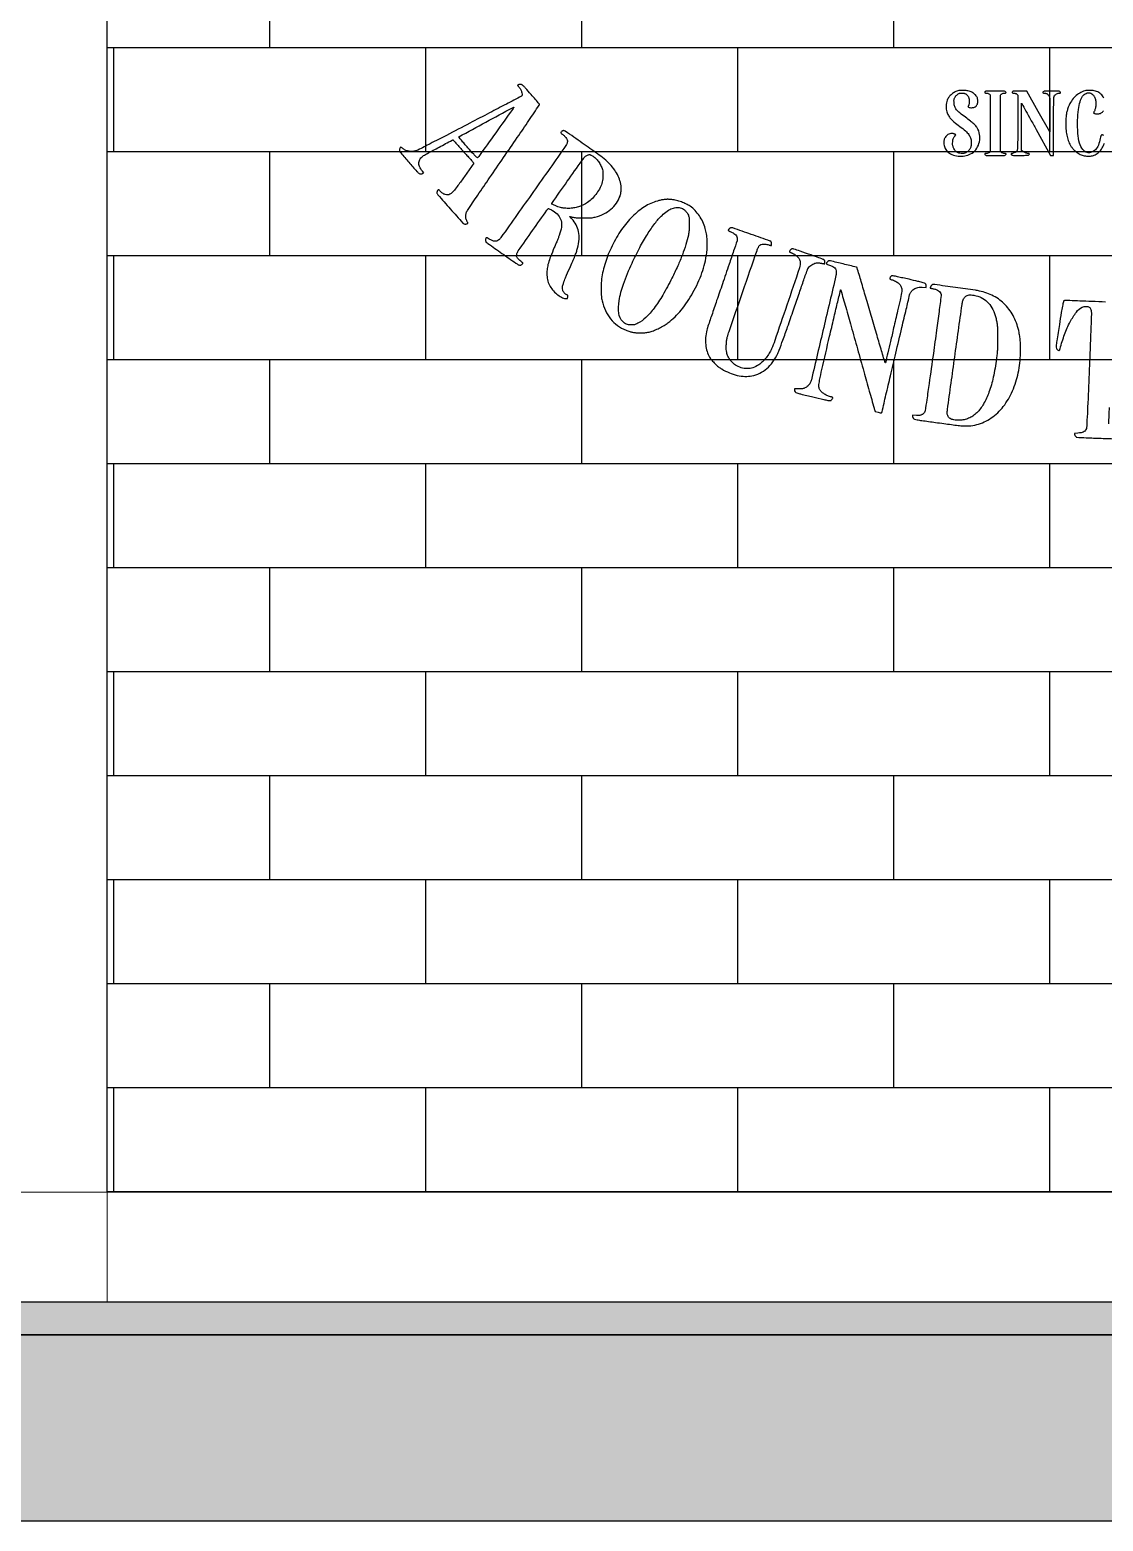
# Model space of a CAD drawing. Header units: millimetres. Extents: x 106699 to 122058, y 158555 to 162844.
# Drawn here: x 108036.4 to 108134.2, y 159646.3 to 159782.3 of the extents above; entities that cross this region are included whole.
import ezdxf

# ---------------------------------------------------------------- set-up
doc = ezdxf.new("R2010")
doc.units = ezdxf.units.MM
doc.layers.add('300_Z4_STR_F03$0$2-SPS-RCN', color=2, linetype='Continuous')
doc.layers.add('S2000-002 Çizgi', color=7, linetype='Continuous')
doc.layers.add('300_Z4_STR_F03$0$AUDIT_D_220920114151-103', color=251, linetype='Continuous', lineweight=5)
doc.layers.add('ahsap kesit on', color=40, linetype='Continuous', lineweight=20)
doc.layers.add('area', color=200, linetype='Continuous', plot=False)

# ---------------------------------------------------------------- blocks, each defined once
blk = doc.blocks.new('A$Ce90a850b')
at = {"elevation": 0}
for points in [[(10.84, 32.4, 0.048673), (10.79, 32.37, 0.300118), (10.78, 32.35, 0.111928), (10.8, 32.31, 0.005552), (10.88, 32.22, -0.044455), (11.04, 32, -0.050498), (11.14, 31.76, -0.057585), (11.19, 31.55, -0.167578), (11.16, 31.41, -0.130183), (11.13, 31.38, -0.000048), (9.75, 30.65, -0.000768), (8.23, 29.85, -0.000466), (6.42, 28.9, -0.000603), (4.3, 27.79, -0.001716), (2.81, 27.03, -0.000787), (1.69, 26.45, -0.051361), (1.48, 26.37, -0.055879), (1.15, 26.32, -0.058035), (0.82, 26.35, -0.060517), (0.52, 26.45, -0.07211), (0.27, 26.61, 0.008089), (0.18, 26.68, 0.106857), (0.14, 26.7, 0.240557), (0.11, 26.7, 0.058221), (0.08, 26.66, 0.056096), (0.03, 26.58, 0.07243), (0, 26.49, 0.076763), (0, 26.4, 0.073735), (0.03, 26.32, 0.064643), (0.12, 26.19, 0.000616), (0.87, 25.33, 0.000961), (1.6, 24.5, 0.039098), (1.77, 24.33, 0.097288), (1.85, 24.29, 0.071163), (1.95, 24.27, 0.070077), (2.06, 24.29, 0.08799), (2.14, 24.33), (2.22, 24.38), (2.1, 24.53, -0.064313), (1.84, 24.94, -0.128261), (1.78, 25.32, -0.142174), (1.9, 25.65, -0.086881), (2.21, 25.94, -0.020409), (2.55, 26.14, -0.001158), (3.63, 26.72, -0.00024), (4.8, 27.35, -0.123455), (4.88, 27.37, -0.20864), (4.91, 27.36, -0.000591), (5.15, 27.09, -0.003319), (5.43, 26.78, -0.002049), (5.75, 26.42, 0.00031), (6.08, 26.05, 0.000434), (6.38, 25.72, 0.000259), (6.62, 25.44, 0.005737), (6.7, 25.36), (6.8, 25.25), (5.93, 24.03, -0.002408), (5.34, 23.22, -0.013156), (5.01, 22.79, -0.023313), (4.79, 22.54, -0.087675), (4.61, 22.42, -0.099382), (4.4, 22.36, -0.092342), (4.18, 22.39, -0.076092), (3.94, 22.51, -0.043808), (3.7, 22.72, 0.008055), (3.62, 22.81, 0.092664), (3.58, 22.83, 0.232093), (3.54, 22.83, 0.0811), (3.51, 22.8, 0.070235), (3.46, 22.73, 0.057607), (3.43, 22.65, 0.05921), (3.42, 22.56, 0.087053), (3.44, 22.48, 0.090708), (3.51, 22.36, 0.000346), (4.64, 21.08, 0.000267), (5.79, 19.79, 0.120323), (5.88, 19.72, 0.066037), (5.96, 19.7, 0.046212), (6.05, 19.7, 0.047252), (6.14, 19.72, 0.090352), (6.2, 19.75, 0.076421), (6.23, 19.78, 0.203272), (6.24, 19.81, 0.083925), (6.22, 19.86, 0.007159), (6.16, 19.97, -0.023786), (6.11, 20.08, -0.050189), (6.08, 20.16, -0.044587), (6.06, 20.26, -0.015325), (6.06, 20.4, -0.017463), (6.06, 20.53, -0.02723), (6.08, 20.63, -0.030278), (6.1, 20.73, -0.031137), (6.13, 20.82, -0.042061), (6.21, 20.95, -0.000156), (7.15, 22.34, -0.000821), (8.23, 23.92, -0.000516), (9.49, 25.76, 0.000626), (10.75, 27.59, 0.00103), (11.81, 29.15, 0.000076), (12.75, 30.55, 0.149953), (12.77, 30.6, 0.175716), (12.74, 30.67, 0.002283), (12.42, 31.05, 0.005677), (12.01, 31.52, 0.002627), (11.47, 32.13, 0.005465), (11.29, 32.31, 0.042486), (11.2, 32.39, 0.090153), (11.13, 32.43, 0.075077), (11.05, 32.44, 0.023924), (10.99, 32.44, 0.019107), (10.93, 32.43, 0.019502), (10.88, 32.41, 0.045378)], [(51, 31.87, 0.064077), (50.67, 31.75, 0.05563), (50.37, 31.55, 0.056667), (50.12, 31.3, 0.073136), (49.96, 31.01, 0.047977), (49.89, 30.76, 0.035208), (49.86, 30.47, 0.035232), (49.87, 30.19, 0.048315), (49.92, 29.93, 0.050716), (50.06, 29.6, 0.056273), (50.26, 29.32, 0.039142), (50.57, 29.02, 0.011567), (51.1, 28.61, -0.016922), (51.62, 28.19, -0.056438), (51.92, 27.86, -0.080906), (52.08, 27.55, -0.066697), (52.15, 27.18, -0.053494), (52.13, 26.86, -0.074205), (52.04, 26.58, -0.081617), (51.88, 26.37, -0.082779), (51.67, 26.21, -0.029442), (51.57, 26.17, -0.04557), (51.48, 26.15, -0.037207), (51.38, 26.14, -0.013163), (51.24, 26.15, -0.047348), (51, 26.18, -0.083871), (50.82, 26.26, -0.084603), (50.68, 26.39, -0.048929), (50.55, 26.59, -0.019517), (50.5, 26.72, -0.04193), (50.47, 26.82, -0.039113), (50.45, 26.92, -0.014985), (50.45, 27.08, -0.025186), (50.46, 27.29, -0.048532), (50.49, 27.46, -0.05779), (50.55, 27.6, -0.056809), (50.64, 27.73), (50.74, 27.84), (50.65, 27.9, 0.057263), (50.6, 27.92, 0.034097), (50.53, 27.94, 0.030824), (50.46, 27.96, 0.025183), (50.37, 27.96, 0.062695), (50.19, 27.93, 0.066785), (50.02, 27.86, 0.065603), (49.88, 27.75, 0.057241), (49.76, 27.6, 0.023656), (49.7, 27.49, 0.060371), (49.67, 27.41, 0.046429), (49.66, 27.3, 0.009663), (49.65, 27.12, 0.034323), (49.67, 26.87, 0.056417), (49.73, 26.67, 0.059771), (49.82, 26.49, 0.044318), (49.96, 26.32, 0.103278), (50.38, 26.04, 0.06714), (50.95, 25.9, 0.064728), (51.55, 25.92, 0.07918), (52.09, 26.09, 0.112197), (52.55, 26.48, 0.091373), (52.85, 27.05, 0.088656), (52.92, 27.71, 0.097125), (52.76, 28.34, 0.054133), (52.61, 28.58, 0.034235), (52.38, 28.83, 0.025956), (52.07, 29.1, 0.011383), (51.62, 29.44, -0.015311), (51.1, 29.83, -0.055868), (50.8, 30.13, -0.083488), (50.65, 30.41, -0.069064), (50.58, 30.76, -0.012697), (50.57, 30.91, -0.040936), (50.58, 31.02, -0.047239), (50.6, 31.11, -0.021441), (50.65, 31.23, -0.02773), (50.7, 31.32, -0.026335), (50.75, 31.4, -0.027448), (50.82, 31.47, -0.040994), (50.88, 31.53, -0.031292), (50.96, 31.59, -0.069854), (51.04, 31.62, -0.051156), (51.13, 31.63, -0.010767), (51.29, 31.63, -0.010743), (51.45, 31.63, -0.048434), (51.54, 31.62, -0.068167), (51.61, 31.59, -0.035715), (51.69, 31.54, -0.042601), (51.75, 31.49, -0.022684), (51.81, 31.42, -0.022415), (51.86, 31.34, -0.032292), (51.9, 31.27, -0.026228), (51.94, 31.16, -0.046654), (51.96, 31.08, -0.039385), (51.97, 30.98, -0.013668), (51.97, 30.83, -0.016423), (51.96, 30.72, -0.021112), (51.94, 30.62, -0.023056), (51.92, 30.54, -0.068513), (51.89, 30.48, 0.015898), (51.85, 30.43, 0.164389), (51.85, 30.4, 0.210798), (51.86, 30.38, 0.028282), (51.91, 30.35, 0.0917), (52.02, 30.32, 0.040164), (52.17, 30.31, 0.03971), (52.32, 30.33, 0.063068), (52.45, 30.37, 0.062818), (52.58, 30.45, 0.079514), (52.67, 30.56, 0.074255), (52.73, 30.69, 0.047069), (52.76, 30.86, 0.092076), (52.73, 31.15, 0.088785), (52.59, 31.41, 0.080321), (52.36, 31.63, 0.059051), (52.05, 31.8, 0.053686), (51.84, 31.85, 0.021567), (51.54, 31.89, 0.021713), (51.24, 31.89, 0.045873)], [(53.42, 31.79, 0.080156), (53.38, 31.73, 0.222379), (53.38, 31.69, 0.216897), (53.42, 31.66, 0.076806), (53.48, 31.65, -0.049679), (53.59, 31.64, -0.04491), (53.7, 31.61, -0.047808), (53.8, 31.56, -0.128257), (53.85, 31.51, -0.123257), (53.88, 31.37, -0.000211), (53.88, 28.9, -0.000211), (53.88, 26.43, -0.123257), (53.85, 26.29, -0.128257), (53.8, 26.23, -0.047808), (53.7, 26.19, -0.04491), (53.59, 26.15, -0.049679), (53.48, 26.14, 0.076806), (53.42, 26.13, 0.216897), (53.38, 26.1, 0.222379), (53.38, 26.06, 0.080156), (53.42, 26.01, 0.196954), (53.52, 25.96, 0.001884), (54.35, 25.96, 0.001884), (55.18, 25.96, 0.196954), (55.28, 26.01, 0.080156), (55.32, 26.06, 0.222379), (55.32, 26.1, 0.216897), (55.28, 26.13, 0.076806), (55.22, 26.14, -0.049679), (55.11, 26.15, -0.04491), (55, 26.19, -0.047808), (54.9, 26.23, -0.128257), (54.85, 26.29, -0.123257), (54.82, 26.43, -0.000211), (54.82, 28.9, -0.000211), (54.82, 31.37, -0.123257), (54.85, 31.51, -0.128257), (54.9, 31.56, -0.047808), (55, 31.61, -0.04491), (55.11, 31.64, -0.049679), (55.22, 31.65, 0.03927), (55.26, 31.65, 0.067815), (55.29, 31.66, 0.094747), (55.31, 31.68, 0.193639), (55.32, 31.7, 0.259011), (55.28, 31.77, 0.1056), (55.17, 31.81, 0.03123), (54.94, 31.83, 0.002827), (54.35, 31.83, 0.002576), (53.93, 31.83, 0.009044), (53.66, 31.82, 0.007457), (53.47, 31.81, 0.179154)], [(55.9, 31.76, 0.029812), (55.87, 31.7, 0.324254), (55.88, 31.67, 0.143327), (55.91, 31.66, 0.005882), (56.05, 31.64, -0.025031), (56.13, 31.63, -0.038806), (56.2, 31.61, -0.045287), (56.26, 31.58, -0.063419), (56.31, 31.55), (56.38, 31.47), (56.38, 28.99, -0.000517), (56.38, 27.49, -0.00562), (56.37, 26.88, -0.010237), (56.36, 26.54, -0.109097), (56.32, 26.4, -0.07171), (56.25, 26.31, -0.059883), (56.16, 26.24, -0.053394), (56.04, 26.19, -0.038303), (55.9, 26.15, 0.014891), (55.82, 26.13, 0.136781), (55.79, 26.12, 0.237758), (55.78, 26.09, 0.053126), (55.79, 26.04, 0.191497), (55.84, 26, 0.089186), (55.92, 25.97, 0.023892), (56.08, 25.96, 0.001396), (56.59, 25.96, 0.003504), (57.1, 25.97, 0.035175), (57.31, 25.98, 0.114618), (57.41, 26.02, 0.244626), (57.45, 26.1, 0.190903), (57.44, 26.11, 0.093525), (57.42, 26.13, 0.068496), (57.39, 26.14, 0.041941), (57.35, 26.14, -0.047325), (57.22, 26.16, -0.040153), (57.08, 26.19, -0.040754), (56.96, 26.25, -0.053676), (56.86, 26.32), (56.74, 26.42), (56.73, 28.58, -0.000601), (56.73, 29.4, -0.001014), (56.73, 30.09, -0.000063), (56.73, 30.71, -0.691615), (56.74, 30.71, -0.053468), (56.75, 30.7, -0.000012), (57.13, 30.01, -0.000257), (57.56, 29.24, -0.000156), (58.06, 28.33), (59.36, 25.96), (59.5, 25.96), (59.64, 25.96), (59.65, 28.62, -0.000499), (59.66, 30.21, -0.005062), (59.67, 30.88, -0.008139), (59.68, 31.25, -0.111016), (59.72, 31.39, -0.095255), (59.8, 31.48, -0.044648), (59.93, 31.57, -0.044484), (60.07, 31.63, -0.083657), (60.19, 31.65, 0.022667), (60.26, 31.65, 0.251784), (60.28, 31.67, 0.230882), (60.28, 31.7, 0.019324), (60.25, 31.76, 0.191033), (60.21, 31.8, 0.058518), (60.11, 31.82, 0.020819), (59.94, 31.83, 0.001825), (59.49, 31.83, 0.00379), (59.01, 31.83, 0.036682), (58.8, 31.81, 0.11763), (58.71, 31.77, 0.239585), (58.67, 31.7, 0.205349), (58.68, 31.68, 0.093861), (58.7, 31.66, 0.063275), (58.74, 31.65, 0.03171), (58.79, 31.65, -0.043106), (58.84, 31.64, -0.01908), (58.92, 31.63, -0.018718), (58.99, 31.61, -0.023958), (59.06, 31.58, -0.134314), (59.21, 31.45, -0.120444), (59.29, 31.26, -0.032518), (59.31, 30.88, -0.001782), (59.31, 29.68), (59.3, 28.1), (58.25, 29.96), (57.2, 31.81), (56.57, 31.82, 0.002102), (56.18, 31.83, 0.024387), (56.02, 31.82, 0.071753), (55.94, 31.8, 0.177453)], [(10.41, 30.31, -0.022343), (10.31, 30.16, -0.000049), (8.78, 28.02, -0.000033), (7.23, 25.86, -0.033303), (7.16, 25.77, -0.363291), (7.09, 25.76, -0.049684), (6.98, 25.85, -0.016283), (6.78, 26.06, -0.001187), (6.25, 26.66, -0.001579), (5.93, 27.02, -0.002572), (5.66, 27.34, -0.000365), (5.42, 27.62, -0.202753), (5.42, 27.64, -0.249973), (5.43, 27.66, -0.000013), (7.89, 29, -0.000047), (10.32, 30.31, -0.059901), (10.42, 30.35, -0.537853), (10.43, 30.35, -0.051227), (10.42, 30.34, -0.030864), (10.42, 30.33, -0.0146)], [(14.81, 28.16, 0.043425), (14.74, 28.09, 0.212163), (14.72, 28.04, 0.186206), (14.75, 27.98, 0.032763), (14.84, 27.91, -0.024111), (14.9, 27.87, -0.009674), (14.97, 27.8, -0.009547), (15.05, 27.73, -0.011908), (15.12, 27.66, -0.042477), (15.24, 27.51, -0.073176), (15.3, 27.37, -0.081546), (15.32, 27.23, -0.066642), (15.29, 27.08, -0.078402), (15.19, 26.86, -0.000089), (12.22, 22.66, -0.000111), (9.26, 18.48, -0.062177), (9.06, 18.25, -0.092284), (8.88, 18.15, -0.109371), (8.69, 18.13, -0.080712), (8.47, 18.19, -0.030948), (8.18, 18.33, 0.005178), (8.03, 18.43, 0.06154), (7.96, 18.45, 0.185402), (7.92, 18.45, 0.121163), (7.89, 18.42, 0.102024), (7.85, 18.33, 0.078857), (7.84, 18.23, 0.07947), (7.87, 18.13, 0.106742), (7.92, 18.05, 0.030488), (8.06, 17.94, 0.000211), (9.35, 17.02, 0.000308), (10.62, 16.13, 0.020277), (10.84, 15.99, 0.070996), (10.94, 15.95, 0.112824), (11.03, 15.94, 0.104725), (11.11, 15.98, 0.055123), (11.2, 16.06, 0.016886), (11.24, 16.11, 0.201498), (11.25, 16.13, 0.194961), (11.24, 16.16, 0.015682), (11.18, 16.2, -0.026443), (11.06, 16.3, -0.01673), (10.92, 16.43, -0.015742), (10.79, 16.55, -0.062486), (10.73, 16.64, -0.068843), (10.69, 16.75, -0.062513), (10.69, 16.87, -0.059415), (10.71, 17, -0.051849), (10.76, 17.12, -0.029888), (10.84, 17.26, -0.000084), (12.15, 19.12, -0.00008), (13.45, 20.97, -0.031586), (13.55, 21.1, -0.301591), (13.59, 21.11, -0.012671), (13.72, 21.06, -0.019823), (13.88, 20.99, -0.017953), (14.03, 20.9, -0.083757), (14.49, 20.51, -0.114023), (14.74, 20.02, -0.097829), (14.77, 19.42, -0.049151), (14.58, 18.67, -0.009864), (14.52, 18.53, -0.001568), (14.41, 18.24, -0.001737), (14.27, 17.91, -0.00152), (14.12, 17.56, 0.008037), (13.78, 16.72, 0.023574), (13.58, 16.13, 0.032785), (13.48, 15.65, 0.036628), (13.44, 15.18, 0.022779), (13.46, 14.88, 0.03389), (13.5, 14.63, 0.034934), (13.57, 14.38, 0.026414), (13.68, 14.13, 0.054461), (13.97, 13.7, 0.045647), (14.36, 13.31, 0.047991), (14.77, 13.02, 0.103158), (15.14, 12.9, 0.012142), (15.25, 12.9, 0.096686), (15.29, 12.9, 0.179037), (15.32, 12.92, 0.065667), (15.34, 12.97, 0.031763), (15.36, 13.08, 0.103366), (15.36, 13.16, 0.142411), (15.32, 13.21, 0.083895), (15.26, 13.25, -0.064148), (15.14, 13.32, -0.04784), (15.03, 13.42, -0.048162), (14.94, 13.54, -0.068284), (14.89, 13.66, -0.100919), (14.87, 13.93, -0.042756), (14.95, 14.29, -0.024314), (15.15, 14.81, -0.005383), (15.53, 15.68, 0.00419), (15.8, 16.3, 0.009673), (16, 16.76, 0.012427), (16.14, 17.15, 0.015632), (16.24, 17.51, 0.045563), (16.38, 18.31, 0.067989), (16.34, 19.01, 0.074771), (16.12, 19.63, 0.070421), (15.72, 20.17, -0.006449), (15.64, 20.25, -0.011914), (15.58, 20.32, -0.00793), (15.54, 20.37, -0.627005), (15.54, 20.38, -0.048378), (15.56, 20.38, -0.001452), (15.65, 20.36, -0.002871), (15.74, 20.34, -0.001978), (15.85, 20.32, 0.022816), (16.03, 20.29, 0.016021), (16.23, 20.27, 0.011654), (16.48, 20.26, 0.00432), (16.84, 20.26, 0.003767), (17.23, 20.26, 0.015811), (17.47, 20.27, 0.023636), (17.66, 20.3, 0.01855), (17.86, 20.34, 0.051301), (18.64, 20.62, 0.06243), (19.29, 21.05, 0.065671), (19.79, 21.6, 0.066727), (20.12, 22.25, 0.050133), (20.19, 22.53, 0.02841), (20.22, 22.86, 0.028059), (20.21, 23.21, 0.040112), (20.15, 23.51, 0.049737), (19.95, 24.08, 0.041026), (19.63, 24.63, 0.038336), (19.2, 25.16, 0.032124), (18.67, 25.65, 0.015096), (18.06, 26.1, 0.00172), (16.68, 27.09, 0.000337), (15.13, 28.17, 0.114219), (15, 28.22, 0.070895), (14.96, 28.22, 0.048972), (14.91, 28.21, 0.045297), (14.86, 28.19, 0.0407)], [(17.58, 25.93, -0.059061), (17.88, 25.71, -0.04302), (18.15, 25.4, -0.042626), (18.37, 25.04, -0.054275), (18.51, 24.68, -0.042765), (18.55, 24.43, -0.024124), (18.56, 24.13, -0.023915), (18.55, 23.81, -0.035546), (18.5, 23.54, -0.052743), (18.31, 23.03, -0.040095), (17.99, 22.51, -0.039717), (17.6, 22.04, -0.048538), (17.16, 21.68, -0.032747), (16.74, 21.43, -0.040845), (16.33, 21.26, -0.041225), (15.89, 21.17, -0.034393), (15.42, 21.13, -0.009069), (15.19, 21.14, -0.016868), (15.02, 21.15, -0.019401), (14.86, 21.17, -0.018328), (14.7, 21.21, -0.024093), (14.46, 21.28, -0.013149), (14.19, 21.39, -0.005185), (13.91, 21.51, -0.294733), (13.89, 21.55, -0.154813), (13.9, 21.59, -0.000022), (15.31, 23.6, -0.000197), (16.64, 25.48, -0.01576), (16.86, 25.77, -0.041759), (16.96, 25.88, -0.04751), (17.08, 25.96, -0.05209), (17.2, 26.01, -0.08071), (17.31, 26.03, -0.073059), (17.35, 26.03, -0.019801), (17.42, 26, -0.019599), (17.5, 25.97, -0.019206)], [(24.13, 21.93, 0.015425), (24, 21.91, 0.008048), (23.83, 21.88, 0.007995), (23.66, 21.84, 0.012105), (23.52, 21.8, 0.072282), (22.36, 21.28, 0.053883), (21.26, 20.4, 0.047874), (20.26, 19.2, 0.035499), (19.39, 17.7, 0.016954), (19.05, 16.94, 0.019254), (18.78, 16.18, 0.020094), (18.57, 15.44, 0.022685), (18.44, 14.71, 0.026128), (18.4, 14.25, 0.013121), (18.39, 13.67, 0.012829), (18.42, 13.1, 0.037154), (18.48, 12.71, 0.052302), (18.78, 11.81, 0.063621), (19.25, 11.05, 0.065715), (19.88, 10.45, 0.061569), (20.67, 10.01, 0.017987), (21, 9.9, 0.033598), (21.27, 9.83, 0.031167), (21.57, 9.79, 0.013311), (21.97, 9.79, 0.006015), (22.28, 9.79, 0.020042), (22.48, 9.8, 0.024634), (22.65, 9.83, 0.013227), (22.87, 9.88, 0.03265), (23.25, 10.01, 0.017907), (23.69, 10.21, 0.017777), (24.13, 10.45, 0.026901), (24.49, 10.69, 0.063168), (25.7, 11.85, 0.042819), (26.77, 13.45, 0.041926), (27.59, 15.25, 0.051649), (28.02, 17.03, 0.025715), (28.07, 17.61, 0.021228), (28.06, 18.22, 0.021743), (28, 18.81, 0.034505), (27.89, 19.3, 0.040317), (27.67, 19.9, 0.040867), (27.35, 20.46, 0.04206), (26.96, 20.94, 0.049114), (26.51, 21.32, 0.034321), (26.13, 21.54, 0.028873), (25.71, 21.72, 0.028756), (25.27, 21.85, 0.033186), (24.83, 21.93, 0.001802), (24.69, 21.94, 0.002747), (24.56, 21.95, 0.000987), (24.46, 21.96, 0.071066), (24.44, 21.96, -0.022349), (24.42, 21.96, -0.000489), (24.34, 21.95, -0.001115), (24.24, 21.94, -0.000752)], [(25.71, 21.15, -0.071243), (25.9, 21.06, -0.045551), (26.08, 20.9, -0.04433), (26.24, 20.71, -0.054599), (26.35, 20.51, -0.02939), (26.39, 20.36, -0.039682), (26.42, 20.23, -0.022315), (26.43, 20.05, -0.003513), (26.43, 19.68, -0.005428), (26.43, 19.34, -0.015512), (26.42, 19.11, -0.019146), (26.39, 18.91, -0.012874), (26.35, 18.68, -0.022597), (26.13, 17.83, -0.016117), (25.8, 16.9, -0.014379), (25.38, 15.88, -0.010234), (24.85, 14.77, -0.016113), (24.01, 13.22, -0.029776), (23.22, 12.03, -0.037114), (22.47, 11.17, -0.076522), (21.74, 10.65, -0.010209), (21.56, 10.57, -0.044155), (21.44, 10.52, -0.04867), (21.32, 10.51, -0.014179), (21.15, 10.5, -0.034381), (20.9, 10.52, -0.059198), (20.71, 10.57, -0.06182), (20.54, 10.66, -0.041307), (20.37, 10.81, -0.170829), (20.01, 11.55, -0.066564), (20.04, 12.71, -0.047224), (20.43, 14.23, -0.021739), (21.21, 16.13, -0.013344), (21.91, 17.55, -0.018753), (22.61, 18.76, -0.021341), (23.3, 19.76, -0.039524), (23.95, 20.49, -0.036439), (24.43, 20.89, -0.066077), (24.88, 21.13, -0.080949), (25.3, 21.21, -0.090696)], [(30.08, 19.27, 0.02277), (30.04, 19.22, 0.030834), (30.01, 19.18, 0.031573), (29.99, 19.14, 0.194016), (29.99, 19.12, 0.172472), (30, 19.1, 0.014316), (30.06, 19.06, 0.017796), (30.13, 19.03, 0.012764), (30.21, 18.99, -0.033149), (30.5, 18.85, -0.07886), (30.68, 18.71, -0.102842), (30.78, 18.54, -0.089171), (30.81, 18.33, -0.072304), (30.79, 18.18, -0.000876), (30.48, 17.25, -0.0021), (30.07, 16.03, -0.000712), (29.46, 14.24, 0.000643), (28.93, 12.72, 0.000967), (28.48, 11.39, 0.000379), (28.09, 10.24, 0.02223), (28.03, 10.03, 0.037518), (27.92, 9.34, 0.047455), (27.93, 8.69, 0.050817), (28.05, 8.09, 0.055388), (28.29, 7.55, 0.044367), (28.49, 7.28, 0.022353), (28.77, 6.97, 0.022292), (29.09, 6.68, 0.037634), (29.39, 6.48, 0.037077), (30.09, 6.13, 0.041254), (30.81, 5.9, 0.044235), (31.51, 5.81, 0.060886), (32.14, 5.85, 0.065023), (32.86, 6.1, 0.063462), (33.5, 6.52, 0.0587), (34.05, 7.12, 0.043643), (34.52, 7.9, 0.025553), (34.64, 8.19, 0.001459), (34.97, 9.12, 0.00196), (35.4, 10.32, 0.000919), (35.94, 11.88, -0.000528), (36.42, 13.27, -0.00083), (36.83, 14.47, -0.000197), (37.2, 15.52, -0.03356), (37.25, 15.63, -0.061349), (37.36, 15.79, -0.049022), (37.51, 15.93, -0.047741), (37.69, 16.04, -0.050758), (37.88, 16.12, -0.015822), (38.02, 16.15, -0.039039), (38.12, 16.16, -0.037513), (38.23, 16.16, -0.013649), (38.38, 16.14, -0.003279), (38.48, 16.12, -0.003598), (38.58, 16.1, -0.003361), (38.67, 16.09, -0.018063), (38.72, 16.08, 0.058613), (38.76, 16.07, 0.276351), (38.79, 16.08, 0.123446), (38.8, 16.12, 0.009901), (38.8, 16.21, 0.026023), (38.79, 16.29, 0.044856), (38.78, 16.35, 0.054969), (38.76, 16.4, 0.083243), (38.73, 16.43, 0.098594), (38.65, 16.48, 0.000343), (37.54, 16.88, 0.001904), (36.54, 17.23, 0.009525), (35.97, 17.41, 0.051922), (35.85, 17.44, 0.107849), (35.75, 17.42, 0.118281), (35.68, 17.37, 0.070302), (35.61, 17.28, 0.009823), (35.59, 17.24, 0.016174), (35.57, 17.2, 0.010032), (35.56, 17.17, 0.363365), (35.56, 17.17, 0.017139), (35.57, 17.16, 0.000125), (35.65, 17.12, 0.000475), (35.74, 17.08, 0.000305), (35.84, 17.03, -0.053062), (36.18, 16.83, -0.080533), (36.41, 16.59, -0.090338), (36.53, 16.31, -0.086261), (36.55, 15.99, -0.055678), (36.49, 15.72, -0.000164), (35.33, 12.3, -0.000489), (34.23, 9.07, -0.016943), (33.94, 8.32, -0.03912), (33.73, 7.91, -0.030773), (33.44, 7.5, -0.031234), (33.11, 7.14, -0.046103), (32.77, 6.87, -0.061826), (32.24, 6.6, -0.081165), (31.7, 6.51, -0.082111), (31.17, 6.59, -0.064977), (30.64, 6.84, -0.049923), (30.37, 7.06, -0.048647), (30.14, 7.33, -0.04785), (29.96, 7.64, -0.045186), (29.85, 7.99, -0.046912), (29.81, 8.27, -0.020303), (29.81, 8.66, -0.020346), (29.84, 9.05, -0.03511), (29.9, 9.37, -0.017917), (30.06, 9.91, -0.000195), (31.32, 13.55, -0.000105), (32.61, 17.29, -0.034298), (32.73, 17.57, -0.103656), (32.87, 17.76, -0.114636), (33.08, 17.86, -0.090471), (33.34, 17.87, -0.044182), (33.68, 17.8, 0.009865), (33.76, 17.77, 0.015064), (33.84, 17.75, 0.009557), (33.9, 17.74, 0.242909), (33.92, 17.75, 0.191815), (33.94, 17.8, 0.025304), (33.94, 17.91, 0.028488), (33.92, 18.02, 0.114277), (33.89, 18.09, 0.148295), (33.82, 18.15, 0.00021), (32.09, 18.75, 0.00035), (30.4, 19.35, 0.08439), (30.24, 19.37, 0.127079), (30.21, 19.37, 0.0246), (30.17, 19.34, 0.024728), (30.13, 19.31, 0.020634)], [(39.03, 16.26, 0.057271), (38.95, 16.15, 0.280864), (38.95, 16.08, 0.153269), (39.03, 16.02, 0.016884), (39.23, 15.94, -0.029559), (39.53, 15.82, -0.088198), (39.71, 15.7, -0.118056), (39.81, 15.54, -0.078259), (39.84, 15.33, -0.057647), (39.81, 15.01, -0.000125), (38.69, 10.26, -0.000118), (37.57, 5.5, -0.061083), (37.46, 5.21, -0.03877), (37.37, 5.06, -0.043901), (37.26, 4.94, -0.044381), (37.13, 4.83, -0.041244), (36.98, 4.75, -0.029573), (36.87, 4.71, -0.04137), (36.76, 4.68, -0.029112), (36.63, 4.67, -0.007552), (36.41, 4.67), (36.03, 4.68), (36.03, 4.56, 0.183373), (36.08, 4.41, 0.122512), (36.24, 4.3, 0.030336), (36.59, 4.2, 0.001677), (37.71, 3.93, 0.000825), (38.69, 3.7, 0.010772), (39.06, 3.62, 0.02645), (39.26, 3.6, 0.1659), (39.36, 3.62, 0.070437), (39.41, 3.67, 0.037343), (39.47, 3.74, 0.037122), (39.51, 3.82, 0.103303), (39.52, 3.88, 0.314248), (39.51, 3.88, 0.003242), (39.46, 3.9, 0.008868), (39.39, 3.93, 0.005467), (39.31, 3.95, -0.035168), (38.98, 4.07, -0.045046), (38.7, 4.23, -0.050155), (38.47, 4.42, -0.070084), (38.32, 4.63, -0.13649), (38.25, 4.93, -0.03271), (38.32, 5.45, -0.010467), (38.52, 6.43, -0.000581), (39.23, 9.47, -0.000397), (39.61, 11.08, -0.000661), (39.93, 12.45, -0.000018), (40.23, 13.68, -0.34349), (40.24, 13.69, -0.338718), (40.25, 13.68, -0.000011), (40.7, 12.11, -0.000511), (41.19, 10.37, -0.000307), (41.77, 8.31, 0.00003), (42.35, 6.24, 0.000048), (42.85, 4.47, 0.000009), (43.29, 2.9, 0.00247), (43.32, 2.77), (43.37, 2.6), (43.67, 2.53, 0.00456), (43.85, 2.49, 0.044585), (43.92, 2.48, 0.132455), (43.96, 2.49, 0.169762), (43.99, 2.52, 0.043717), (44.01, 2.57, 0.000023), (44.37, 4.13, 0.000314), (44.78, 5.86, 0.000191), (45.26, 7.91, -0.000533), (45.82, 10.27, -0.001449), (46.22, 11.94, -0.000498), (46.53, 13.24, -0.057348), (46.59, 13.4, -0.031826), (46.64, 13.48, -0.018546), (46.7, 13.56, -0.018495), (46.77, 13.64, -0.029613), (46.83, 13.7, -0.049761), (47, 13.82, -0.060102), (47.18, 13.89, -0.050736), (47.4, 13.93, -0.023964), (47.68, 13.93), (48.03, 13.92), (48.04, 14.03, 0.050381), (48.04, 14.09, 0.060096), (48.03, 14.14, 0.057908), (48.01, 14.19, 0.042162), (47.97, 14.24, 0.121995), (47.88, 14.3, 0.01763), (47.66, 14.37, 0.009805), (47.28, 14.47, 0.001286), (46.47, 14.66, 0.001395), (45.91, 14.78, 0.002124), (45.43, 14.89, 0.000761), (45.02, 14.98, 0.054722), (44.95, 14.98, 0.099003), (44.88, 14.97, 0.088964), (44.81, 14.92, 0.080573), (44.76, 14.85, 0.063018), (44.72, 14.77, 0.098593), (44.72, 14.71, 0.203698), (44.74, 14.68, 0.073883), (44.8, 14.65, 0.006266), (44.96, 14.6, -0.055025), (45.33, 14.44, -0.082465), (45.6, 14.22, -0.092508), (45.76, 13.95, -0.089107), (45.82, 13.64, -0.052511), (45.8, 13.43, -0.002412), (45.65, 12.75, -0.002885), (45.43, 11.77, -0.000779), (45.07, 10.22, -0.000522), (44.78, 9, -0.000868), (44.54, 7.96, -0.000031), (44.32, 7.03, -0.346774), (44.31, 7.03, -0.332063), (44.3, 7.03, -0.000016), (43.92, 8.3, -0.00062), (43.5, 9.71, -0.000372), (43.02, 11.37, 0.00035), (42.53, 13.04, 0.000578), (42.11, 14.45, 0.000028), (41.74, 15.72, 0.124415), (41.72, 15.75, 0.139335), (41.67, 15.77, 0.00014), (40.47, 16.06, 0.000316), (39.3, 16.34, 0.058046), (39.17, 16.35, 0.11432), (39.15, 16.34, 0.032596), (39.11, 16.32, 0.030994), (39.07, 16.29, 0.02846)], [(48.54, 14.13, 0.056731), (48.49, 14.08, 0.027), (48.45, 14, 0.026191), (48.42, 13.93, 0.086717), (48.41, 13.87, 0.328227), (48.42, 13.86, 0.008776), (48.49, 13.84, 0.015019), (48.57, 13.82, 0.009301), (48.67, 13.8, -0.040169), (48.96, 13.73, -0.074517), (49.17, 13.61, -0.091496), (49.32, 13.46, -0.094552), (49.4, 13.27, -0.083098), (49.4, 13.18, -0.000163), (49.21, 11.72, -0.001109), (48.98, 10.02, -0.000584), (48.69, 7.9, -0.000378), (48.3, 5.16, -0.002026), (48.09, 3.67, -0.001052), (47.93, 2.67, -0.092553), (47.88, 2.52, -0.051999), (47.85, 2.47, -0.028727), (47.79, 2.41, -0.027861), (47.72, 2.36, -0.033861), (47.65, 2.32, -0.03124), (47.55, 2.27, -0.056618), (47.46, 2.25, -0.037487), (47.35, 2.24, -0.007233), (47.14, 2.25), (46.79, 2.27), (46.79, 2.17, 0.063144), (46.8, 2.12, 0.035077), (46.81, 2.07, 0.034379), (46.84, 2.01, 0.046587), (46.87, 1.97, 0.146307), (46.97, 1.91, 0.023797), (47.2, 1.85, 0.009291), (47.64, 1.78, 0.00064), (48.88, 1.61, 0.000802), (49.64, 1.5, 0.001015), (50.35, 1.41, 0.000798), (50.95, 1.33, 0.008294), (51.19, 1.3, 0.086188), (52.64, 1.41, 0.086037), (53.96, 2.01, 0.080524), (55.07, 3.05, 0.063886), (55.91, 4.48, 0.023873), (56.21, 5.3, 0.024525), (56.43, 6.14, 0.02393), (56.58, 7.01, 0.020541), (56.64, 7.95, 0.010492), (56.65, 8.47, 0.015333), (56.63, 8.93, 0.01643), (56.58, 9.37, 0.01533), (56.51, 9.81, 0.063473), (56.04, 11.2, 0.077422), (55.25, 12.33, 0.080017), (54.19, 13.13, 0.07389), (52.89, 13.59, 0.013315), (52.52, 13.66, 0.000291), (50.71, 13.91, 0.000119), (48.81, 14.18, 0.034794), (48.65, 14.19, 0.083588), (48.62, 14.19, 0.037261), (48.59, 14.17, 0.03554), (48.56, 14.15, 0.040208)], [(52.6, 13.16, -0.073515), (53.21, 12.91, -0.074255), (53.72, 12.49, -0.068603), (54.11, 11.91, -0.050422), (54.38, 11.18, -0.015472), (54.47, 10.77, -0.026929), (54.52, 10.43, -0.018388), (54.54, 10, -0.003799), (54.55, 9.24, -0.002543), (54.54, 8.59, -0.010223), (54.53, 8.19, -0.013293), (54.5, 7.85, -0.00674), (54.45, 7.42, -0.019405), (54.15, 5.72, -0.034254), (53.76, 4.36, -0.041954), (53.26, 3.28, -0.068303), (52.66, 2.49, -0.043621), (52.3, 2.19, -0.051504), (51.91, 1.98, -0.05237), (51.5, 1.85, -0.047707), (51.05, 1.81, -0.036752), (50.56, 1.84, -0.093891), (50.22, 1.96, -0.137397), (50.03, 2.16, -0.126791), (49.96, 2.43, -0.034507), (49.98, 2.79, -0.000095), (50.64, 7.57, -0.000095), (51.31, 12.36, -0.034614), (51.38, 12.71, -0.100149), (51.54, 13.01, -0.135356), (51.78, 13.18, -0.105936), (52.14, 13.24, -0.046067)]]:
    blk.add_lwpolyline(points, format="xyb", close=True, dxfattribs=at)
for points in [[(64.22, 27.79, 0.03167), (64.17, 27.81, 0.032305), (64.11, 27.83, 0.059816), (64.07, 27.83, 0.098604), (64.01, 27.82, 0.183944), (63.98, 27.79, 0.062734), (63.95, 27.72, 0.004612), (63.91, 27.51, -0.049304), (63.74, 26.9, -0.092334), (63.47, 26.47, -0.122956), (63.12, 26.25, -0.137166), (62.72, 26.22, -0.188267), (62.32, 26.49, -0.082367), (62.03, 27.07, -0.054866), (61.87, 27.97, -0.023936), (61.85, 29.18, -0.021326), (61.92, 30.14, -0.048524), (62.07, 30.86, -0.06892), (62.3, 31.35, -0.144101), (62.62, 31.62, -0.102408), (62.84, 31.67, -0.105589), (63.05, 31.63, -0.097379), (63.24, 31.49, -0.074694), (63.39, 31.29, -0.076203), (63.48, 31, -0.046159), (63.51, 30.64, -0.046194), (63.47, 30.28, -0.077041), (63.37, 30, 0.006101), (63.33, 29.94, 0.01001), (63.31, 29.88, 0.003997), (63.28, 29.84, 0.35193), (63.29, 29.83, 0.071557), (63.29, 29.83, 0.001925), (63.33, 29.82, 0.003973), (63.37, 29.8, 0.002707), (63.42, 29.78, 0.098597), (63.71, 29.75, 0.112733), (63.99, 29.83, 0.108272), (64.2, 30.02, 0.085241)], [(64.24, 31.19, 0.086995), (63.96, 31.56, 0.095641), (63.58, 31.8, 0.052494), (63.34, 31.86, 0.026944), (63.03, 31.89, 0.026945), (62.73, 31.89, 0.053331), (62.49, 31.85, 0.067356), (62.04, 31.65, 0.056728), (61.63, 31.34, 0.054117), (61.28, 30.92, 0.050405), (61.02, 30.43, 0.020124), (60.91, 30.1, 0.030452), (60.83, 29.8, 0.026773), (60.79, 29.47, 0.011676), (60.77, 29.04, 0.02256), (60.78, 28.38, 0.033173), (60.85, 27.81, 0.037433), (60.99, 27.31, 0.046456), (61.19, 26.87, 0.041078), (61.35, 26.65, 0.024946), (61.56, 26.42, 0.025018), (61.79, 26.22, 0.054778), (61.98, 26.1, 0.049255), (62.36, 25.96, 0.051288), (62.75, 25.89, 0.05436), (63.12, 25.91, 0.073126), (63.44, 26.02, 0.082185), (63.79, 26.27, 0.060487), (64.09, 26.64, 0.059981), (64.29, 27.08, 0.077143)], [(64.69, 1.49, -0.000131), (64.75, 2.96, -0.000363)], [(64.39, 12.59, -0.000282), (63.15, 12.64, -0.000415), (62.06, 12.68, -0.000191), (61.13, 12.72, -0.007816), (60.93, 12.73, 0.008155), (60.78, 12.74, 0.043007), (60.69, 12.74, 0.079659), (60.64, 12.72, 0.084777), (60.59, 12.69, 0.146328), (60.55, 12.61, 0.004108), (60.47, 12.22, 0.005173), (60.36, 11.62, 0.001012), (60.18, 10.55, 0.001146), (59.94, 9.04, 0.022289), (59.89, 8.57, 0.090799), (59.91, 8.35, 0.215676), (60.02, 8.22, 0.039211), (60.12, 8.18, 0.183437), (60.18, 8.19, 0.18114), (60.22, 8.23, 0.038081), (60.25, 8.33, -0.026666), (60.66, 9.64, -0.03415), (61.17, 10.79, -0.037978), (61.73, 11.67, -0.119984), (62.27, 12.11, -0.057351), (62.43, 12.17, -0.049946), (62.61, 12.19, -0.05277), (62.77, 12.18, -0.09823), (62.9, 12.13, -0.096226), (63, 12.03, -0.084107), (63.06, 11.9, -0.053357), (63.09, 11.71, -0.015502), (63.1, 11.41, -0.008646), (63.09, 11.11, -0.000189), (63.03, 9.67, -0.000432), (62.97, 7.98, -0.000292), (62.89, 6.05, -0.000254), (62.76, 3.01, -0.002924), (62.7, 1.82, -0.00375), (62.66, 1.13, -0.10023), (62.61, 0.96, -0.089993), (62.51, 0.82, -0.080382), (62.36, 0.73, -0.060808), (62.16, 0.67, -0.026955), (61.88, 0.63), (61.55, 0.61), (61.57, 0.51, 0.043144), (61.6, 0.42, 0.043616), (61.65, 0.34, 0.046545), (61.7, 0.28, 0.190455), (61.74, 0.26, 0.004584), (62.63, 0.21, 0.001378), (63.98, 0.16, 0.00017), (65.47, 0.11, 0.089086)]]:
    blk.add_lwpolyline(points, format="xyb", dxfattribs=at)

msp = doc.modelspace()

# ---------------------------------------------------------------- hatches: boundary and pattern name
at = {"layer": '300_Z4_STR_F03$0$AUDIT_D_220920114151-103', "true_color": 0x303030}
h = msp.add_hatch(color=250, dxfattribs=at)
h.dxf.hatch_style = 1
h.paths.add_polyline_path([(107053.39, 159965.32), (108224.03, 159965.32), (108224.51, 159965.32), (108710.88, 159965.32), (108710.88, 159995.32), (107053.39, 159995.32)])
h.paths.add_polyline_path([(108729.4, 159646.32), (107474.03, 159646.32), (107474.03, 159646.32), (107414.03, 159646.32), (107414.03, 159646.32), (107184.03, 159646.32), (107144.03, 159646.32), (107053.39, 159646.32), (107053.39, 159663.32), (108729.4, 159663.32)])
h.paths.add_polyline_path([(108729.4, 159660.32), (109087.39, 159660.32), (109087.39, 159646.32), (108729.4, 159646.32)])
at = {"layer": 'S2000-002 Çizgi', "true_color": 0x7a7a7a}
h = msp.add_hatch(dxfattribs=at)
h.set_pattern_fill('AR-BRSTD', color=8, scale=0.14)
h.set_pattern_definition([(0, (-7412.203, -79.098), (0, 9.483852), []), (90, (-7412.203, -79.098), (-14.224, 9.483852), [9.483852, -9.483852])])
h.paths.add_polyline_path([(108043.4, 159676.32), (108043.4, 159916.37), (108230.19, 159916.37), (108230.19, 159676.32), (108214.67, 159676.32), (108213.58, 159686.03), (108212.21, 159706.17), (108211.49, 159706.17), (108211.49, 159707.33), (108211.79, 159708.89), (108212.43, 159709.36), (108213.54, 159711.44), (108215.28, 159733.99), (108223.97, 159733.99), (108223.97, 159735.03), (108223.5, 159735.76), (108222.23, 159737.05), (108221.67, 159737.05), (108221.67, 159737.57), (108215.2, 159737.57), (108215.22, 159739.97), (108214.88, 159741.97), (108214.06, 159744.41), (108212.89, 159746.1), (108210.89, 159747.94), (108207.77, 159749.39), (108205.33, 159750.24), (108201.86, 159750.94), (108197.65, 159751.49), (108193.2, 159751.49), (108186.02, 159751.1), (108180, 159749.65), (108176.29, 159747.8), (108172.98, 159744.78), (108172.2, 159741.33), (108172.07, 159737.43), (108166.11, 159737.43), (108165.8, 159736.91), (108164.74, 159736.47), (108164.16, 159735.2), (108163.75, 159735.05), (108163.94, 159734.39), (108172.4, 159734.39), (108173.35, 159719.6), (108174.21, 159711.26), (108174.74, 159709.59), (108175.67, 159708.99), (108175.85, 159707.48), (108175.85, 159706.23), (108175.31, 159706.04), (108175.15, 159704.85), (108174.78, 159698.35), (108174.16, 159688.8), (108173.1, 159678.94), (108172.91, 159676.32)])
h = msp.add_hatch(color=8, dxfattribs=at)
h.dxf.hatch_style = 1
h.paths.add_polyline_path([(108729.4, 159663.32), (108729.4, 159660.32), (109087.39, 159660.32), (109087.39, 159663.32)])
h.paths.add_polyline_path([(108698.4, 159666.32), (107084.66, 159666.32), (107084.66, 159663.32), (108698.4, 159663.32)])

# ---------------------------------------------------------------- linework, layer by layer
at = {"layer": '300_Z4_STR_F03$0$2-SPS-RCN'}
msp.add_lwpolyline([(108698.4, 159663.32), (107084.66, 159663.32), (107084.66, 159666.32), (108698.4, 159666.32)], close=True, dxfattribs=at)
msp.add_lwpolyline([(108729.4, 159646.32), (107474.03, 159646.32), (107474.03, 159646.32), (107414.03, 159646.32), (107414.03, 159646.32), (107184.03, 159646.32), (107184.03, 159646.32), (107144.03, 159646.32), (107053.39, 159646.32), (107053.39, 159663.32), (108729.4, 159663.32), (108729.4, 159646.32)], dxfattribs=at)
at = {"layer": 'ahsap kesit on'}
for p, q in [((108043.4, 159666.32), (108043.4, 159901.32)), ((107776.99, 159676.32), (108340.84, 159676.32))]:
    msp.add_line(p, q, dxfattribs=at)
at = {"layer": 'area', "elevation": 0}
for points in [[(108043.4, 159676.32), (108043.4, 159916.37)], [(108172.91, 159676.32), (108043.4, 159676.32)]]:
    msp.add_lwpolyline(points, dxfattribs=at)

# ---------------------------------------------------------------- block references
at = {"layer": 'S2000-002 Çizgi'}
msp.add_blockref('A$Ce90a850b', (108070.06, 159744.93), dxfattribs=at)

doc.saveas('drawing.dxf')
